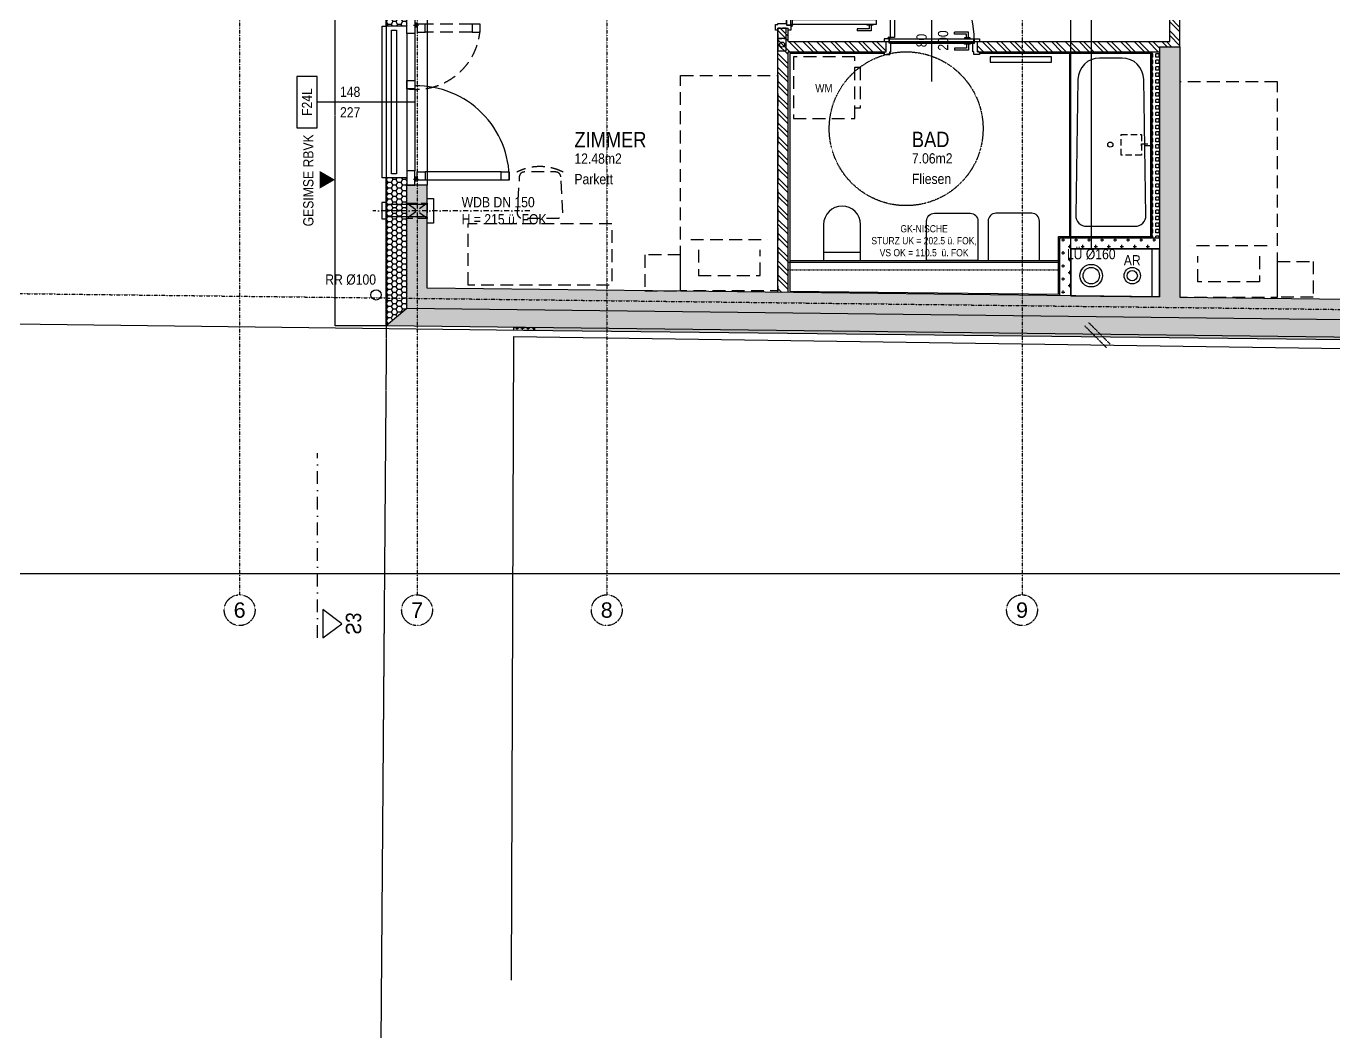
# Model space of a CAD drawing. Header units: millimetres. Extents: x -89828 to -25315, y -35442 to 69272.
# Drawn here: x -45807 to -33053, y -16155 to -6351 of the extents above; entities that cross this region are included whole.
import ezdxf
from ezdxf.enums import TextEntityAlignment as Align

# ---------------------------------------------------------------- set-up
doc = ezdxf.new("R2010")
doc.units = ezdxf.units.MM
for name, pattern in [('DASHDOT', [1, 0.5, -0.25, 0, -0.25]), ('HIDDEN', [0.375, 0.25, -0.125]), ('HIDDEN2', [0.1875, 0.125, -0.0625]), ('STRICHLINIE', [0.75, 0.5, -0.25]), ('STRICHPUNKT', [1, 0.5, -0.25, 0, -0.25]), ('STRICHPUNKTX2', [2, 1, -0.5, 0, -0.5])]:
    doc.linetypes.add(name, pattern=pattern)
for name, color, linetype in [('00-TXT---------M0', 8, 'Continuous'), ('00_HLP---------M0', 6, 'Continuous'), ('00_HLP-G00-L04-M0', 6, 'Continuous'), ('01-ANS-G00-L04-M0', 8, 'Continuous'), ('01-BFL-G00-L04-M0', 10, 'Continuous'), ('01-SCH-G00-L04-M0', 8, 'STRICHPUNKTX2'), ('01-SYM-G00-L04-M0', 8, 'Continuous'), ('01-TXT---------M0', 1, 'Continuous'), ('01-TXT---------PP', 1, 'Continuous'), ('01-TXT-G00-L04-M0', 1, 'Continuous'), ('02-ANS-G00-L04-M0', 8, 'Continuous'), ('02-AXO-G00-L04-M0', 8, 'STRICHPUNKT'), ('02-DIM-G00-L04-ACHSEN', 8, 'Continuous'), ('02-FIL-G00-L04-LILA', 223, 'Continuous'), ('02-FIL-G00-L04-ORANGE', 40, 'Continuous'), ('02-FIL-G00-L04-STB', 8, 'Continuous'), ('02-FLI-G00-L04-M0', 141, 'Continuous'), ('02-HID-G00-L04-M0', 8, 'HIDDEN2'), ('02-TWA---------M0', 4, 'Continuous'), ('02-TWA-G00-L04-M0', 4, 'Continuous'), ('02-TWB-G00-L04-M0', 5, 'Continuous'), ('02-WDA---------M0', 8, 'Continuous'), ('02-WDA-G00-L04-M0', 8, 'Continuous'), ('02-ZWA---------M0', 2, 'Continuous'), ('02-ZWA-G00-L04-M0', 2, 'Continuous'), ('03-ANS-G00-L04-M0', 8, 'Continuous'), ('03-HID-G00-L04-M0', 8, 'HIDDEN2'), ('03-SYM-G00-L04-M0', 8, 'Continuous'), ('04-HLP---------M0', 8, 'HIDDEN2'), ('04-STO---------M0', 1, 'Continuous'), ('04-SYM---------EP', 8, 'Continuous'), ('04-SYM-G00-L04-EP', 8, 'Continuous'), ('04-TXT---------EP', 8, 'Continuous'), ('04-TXT-G00-L04-M0', 8, 'Continuous'), ('04-TXT-G00-L04-POS', 8, 'Continuous'), ('05-STO--------M0', 1, 'Continuous'), ('05-SYM---------M0', 8, 'Continuous'), ('05-SYM--------M0', 8, 'Continuous'), ('05-SYM-G00-L04-M0', 8, 'Continuous'), ('05-TXT---------PP', 8, 'Continuous'), ('05-TXT--------M0', 8, 'Continuous'), ('05-TXT-G00-L04-M0', 8, 'Continuous'), ('07-BAR-G00-L04-M0', 8, 'HIDDEN2'), ('07-SAN---------M0', 8, 'Continuous'), ('07-SAN-G00-L04-KLIMA', 8, 'Continuous'), ('07-SAN-G00-L04-M0', 8, 'Continuous'), ('07-SYM-G00-L04-M0', 8, 'STRICHPUNKT'), ('07-TXT---------M0', 8, 'Continuous'), ('07_MOB-G00-L04-M0', 6, 'HIDDEN2'), ('09-VER-G00-L04-GRUNDSTÜCKSGRENZE', 161, 'Continuous')]:
    doc.layers.add(name, color=color, linetype=linetype)
doc.styles.add('ARIAL', font='arial.ttf', dxfattribs={"width": 0.85})
doc.styles.get("Standard").update_dxf_attribs({"font": 'arial.ttf'})
doc.dimstyles.new('pp chromy&schneider', dxfattribs={"dimscale": 0.005, "dimtxt": 25, "dimasz": 10, "dimexe": 0, "dimexo": 0, "dimgap": 5, "dimtad": 1, "dimdec": 1, "dimlfac": 100, "dimrnd": 0.1, "dimzin": 9, "dimdsep": 46, "dimtxsty": 'ARIAL', "dimblk": 'c&s kote', "dimcen": 0, "dimse1": 1, "dimse2": 1, "dimclrd": 8, "dimclrt": 8, "dimadec": 0, "dimazin": 0, "dimtfac": 0.75, "dimtdec": 1, "dimtix": 1, "dimtmove": 2, "dimatfit": 0, "dimldrblk": 'NONE', "dimfxl": 1, "dimtolj": 1, "dimlwd": -1, "dimarcsym": 0})
pattern_1 = [(90, (-114957.16, -39290.578), (-27.4963, 47.625), [31.75, -63.5]), (210, (-114957.16, -39290.578), (-27.49631, -47.624994), [31.75, -63.5]), (150, (-114957.16, -39290.578), (-54.99261, 6e-06), [-63.5, 31.75])]
pattern_2 = [(135, (-114957.16, -39290.58), (-67.35192, -67.35192), []), (135, (-114957.16, -39245.68), (-67.35192, -67.35192), [])]
pattern_3 = [(180, (42.84, 5709.422), (-47.625, -27.4963), [31.75, -63.5]), (300, (42.84, 5709.422), (47.624994, -27.49631), [31.75, -63.5]), (240, (42.84, 5709.422), (-6e-06, -54.99261), [-63.5, 31.75])]

# ---------------------------------------------------------------- blocks, each defined once
blk = doc.blocks.new('05-TXT')
at = {"layer": '05-TXT--------M0'}
blk.add_line((-0.4, 0), (0.4, 0), dxfattribs=at)
at = {"layer": '05-TXT--------M0', "color": 8, "style": 'ARIAL', "width": 0.85}
blk.add_attdef('BREITE', text='', height=0.1, dxfattribs=at).set_placement((0, 0.05), align=Align.CENTER)
blk.add_attdef('HÖHE', text='', height=0.1, rotation=360, dxfattribs=at).set_placement((0, -0.06), align=Align.TOP_CENTER)
blk = doc.blocks.new('04-TXT')
blk.add_line((0, 0), (0.953, 0))
at = {"layer": '04-TXT---------EP', "color": 8, "style": 'ARIAL', "width": 0.85}
blk.add_attdef('WIDTH', text='', height=0.1, dxfattribs=at).set_placement((0.632, 0.05), align=Align.CENTER)
blk.add_attdef('HEIGHT', text='', height=0.1, dxfattribs=at).set_placement((0.632, -0.05), align=Align.TOP_CENTER)
blk = doc.blocks.new('schnittführung')
at = {"color": 4, "linetype": 'DASHDOT', "ltscale": 0.25}
blk.add_line((0.237, -0.138), (0.237, 1.662), dxfattribs=at)
blk.add_line((0.237, -0.138), (0.237, 1.662), dxfattribs=at)
blk.add_line((0.237, -0.138), (0.237, 1.662), dxfattribs=at)
at = {"color": 4}
blk.add_lwpolyline([(0.187, 0.138), (0.187, -0.138), (0, 0)], close=True, dxfattribs=at)
at = {"layer": '07-TXT---------M0', "color": 9, "style": 'ARIAL', "text_generation_flag": 6, "width": 0.85}
blk.add_attdef('SCHNITT', text='', height=0.15, rotation=270, dxfattribs=at).set_placement((-0.037, 0), align=Align.CENTER)
blk = doc.blocks.new('TÜR-80_10er-WAND')
at = {"layer": '00_HLP---------M0'}
blk.add_lwpolyline([(0.411, -0.025), (-0.411, -0.025), (-0.411, -0.025), (-0.411, 0.017), (0.411, 0.017)], close=True, dxfattribs=at)
for points in [[(0.4, 0.017), (-0.4, 0.017)], [(-0.375, 0.017), (-0.375, 0.027), (-0.32, 0.027), (-0.32, 0.017)], [(-0.357, 0.027), (-0.357, 0.083), (-0.222, 0.083)], [(-0.337, 0.027), (-0.337, 0.063), (-0.222, 0.063)], [(-0.222, 0.063), (-0.222, 0.083)], [(-0.375, -0.025), (-0.375, -0.035), (-0.32, -0.035), (-0.32, -0.025)], [(-0.357, -0.035), (-0.357, -0.091), (-0.222, -0.091)], [(-0.337, -0.035), (-0.337, -0.071), (-0.222, -0.071)], [(-0.222, -0.071), (-0.222, -0.091)]]:
    blk.add_lwpolyline(points, dxfattribs=at)
at = {"layer": '02-ZWA---------M0'}
for points in [[(-0.445, 0.1), (-0.445, 0)], [(0.445, 0.1), (0.445, 0)]]:
    blk.add_lwpolyline(points, dxfattribs=at)
at = {"layer": '05-STO--------M0'}
for points in [[(-0.465, 0.1), (-0.465, 0.125), (-0.41, 0.125), (-0.41, 0.1), (-0.4, 0.1), (-0.4, 0.017), (-0.415, 0.017), (-0.415, -0.025), (-0.465, -0.025), (-0.465, 0)], [(0.465, 0.1), (0.465, 0.125), (0.41, 0.125), (0.41, 0.1), (0.4, 0.1), (0.4, 0.017), (0.415, 0.017), (0.415, -0.025), (0.465, -0.025), (0.465, 0)]]:
    blk.add_lwpolyline(points, dxfattribs=at)
at = {"layer": '05-SYM---------M0'}
for points in [[(0.352, -0.808), (0.296, -0.808), (0.296, -0.673)], [(0.316, -0.673), (0.296, -0.673)], [(0.352, -0.788), (0.316, -0.788), (0.316, -0.673)], [(0.414, -0.808), (0.47, -0.808), (0.47, -0.673)], [(0.414, -0.788), (0.45, -0.788), (0.45, -0.673)], [(0.45, -0.673), (0.47, -0.673)], [(0.362, -0.826), (0.352, -0.826), (0.352, -0.771), (0.362, -0.771)], [(0.404, -0.826), (0.414, -0.826), (0.414, -0.771), (0.404, -0.771)]]:
    blk.add_lwpolyline(points, dxfattribs=at)
at = {"layer": '05-SYM--------M0'}
blk.add_lwpolyline([(0.404, -0.039), (0.404, -0.862), (0.404, -0.862), (0.362, -0.862), (0.362, -0.039)], close=True, dxfattribs=at)
for points in [[(0.41, -0.036), (0.42, -0.036)], [(0.415, -0.031), (0.415, -0.041)]]:
    blk.add_lwpolyline(points, dxfattribs=at)
blk.add_circle((0.415, -0.036), 0.01, dxfattribs=at)
blk.add_arc((0.415, -0.036), 0.828, 176.3309, 266.3309, dxfattribs=at)
blk = doc.blocks.new('01-SQM')
at = {"layer": '01-TXT---------M0', "color": 1, "style": 'ARIAL', "width": 0.85}
blk.add_attdef('ROOM', (0, 0), '', height=0.15, dxfattribs=at)
blk.add_attdef('AREA', text='', height=0.1, dxfattribs=at).set_placement((0, -0.06), align=Align.TOP_LEFT)
at = {"layer": '01-TXT---------PP', "color": 1, "style": 'ARIAL', "width": 0.85}
blk.add_attdef('NR', text='', height=0.15, dxfattribs=at).set_placement((-0.117, 0), align=Align.RIGHT)
blk.add_attdef('FLOOR', text='', height=0.1, dxfattribs=at).set_placement((0, -0.26), align=Align.TOP_LEFT)
blk = doc.blocks.new('Fenster Doppelt 196')
at = {"layer": '02-WDA---------M0'}
for points in [[(-1.55, -0.2), (-1.55, -0.4)], [(-0.07, -0.2), (-0.07, -0.4)]]:
    blk.add_lwpolyline(points, dxfattribs=at)
at = {"layer": '04-HLP---------M0', "linetype": 'Continuous'}
for points in [[(-0.13, 0.72), (-0.13, 0.8), (-0.05, 0.8), (-0.05, 0.72)], [(-0.13, -0.1), (-0.13, -0.02), (-0.05, -0.02), (-0.05, -0.1)]]:
    blk.add_lwpolyline(points, close=True, dxfattribs=at)
for points in [[(-0.13, 0.72), (-0.13, -0.02)], [(-0.05, 0.72), (-0.05, -0.02)]]:
    blk.add_lwpolyline(points, dxfattribs=at)
at = {"layer": '04-HLP---------M0'}
for points in [[(-1.49, 0.437), (-1.49, 0.517), (-1.57, 0.517), (-1.57, 0.437)], [(-1.49, -0.1), (-1.49, -0.02), (-1.57, -0.02), (-1.57, -0.1)]]:
    blk.add_lwpolyline(points, close=True, dxfattribs=at)
for points in [[(-1.57, 0.437), (-1.57, -0.02)], [(-1.49, 0.437), (-1.49, -0.02)], [(-1.586, -0.11), (-1.536, -0.11)], [(-1.561, -0.135), (-1.561, -0.085)], [(-0.034, -0.11), (-0.084, -0.11)], [(-0.059, -0.135), (-0.059, -0.085)]]:
    blk.add_lwpolyline(points, dxfattribs=at)
at = {"layer": '04-HLP---------M0', "linetype": 'Continuous'}
blk.add_arc((-0.059, -0.11), 0.91, 89.5354, 180.5162, dxfattribs=at)
at = {"layer": '04-HLP---------M0'}
blk.add_arc((-1.561, -0.11), 0.627, 351.7537, 90.8218, dxfattribs=at)
at = {"layer": '04-STO---------M0'}
for points in [[(-1.48, -0.2), (-1.62, -0.2), (-1.62, -0.12), (-1.48, -0.12)], [(-0.94, -0.2), (-1.02, -0.2), (-1.02, -0.12), (-0.94, -0.12)], [(-0.14, -0.2), (0, -0.2), (0, -0.12), (-0.14, -0.12)]]:
    blk.add_lwpolyline(points, close=True, dxfattribs=at)
at = {"layer": '04-SYM---------EP'}
for p, q in [((-1.48, -0.12), (-0.14, -0.12)), ((-1.48, -0.2), (-0.14, -0.2))]:
    blk.add_line(p, q, dxfattribs=at)
blk = doc.blocks.new('03-rar')
blk.add_circle((0, 0), 0.05)
at = {"layer": '01-TXT---------M0', "color": 8, "style": 'ARIAL', "width": 0.85}
blk.add_attdef('RR', text='', height=0.1, dxfattribs=at).set_placement((0, 0.1), align=Align.CENTER)
blk = doc.blocks.new('BETT_90')
blk.add_lwpolyline([(0, 0.95), (-0.35, 0.95), (-0.35, 1.3), (0, 1.3)], close=True)
at = {"flags": 128}
blk.add_lwpolyline([(-2.1, 0.95), (-2.1, 0), (0, 0), (0, 0.95)], close=True, dxfattribs=at)
for points in [[(-0.5, 0.85), (-0.5, 0.1)], [(-0.4, 0.775), (-0.15, 0.775), (-0.15, 0.175), (-0.4, 0.175)]]:
    blk.add_lwpolyline(points)
blk = doc.blocks.new('07-WM')
at = {"linetype": 'HIDDEN', "ltscale": 0.5}
blk.add_lwpolyline([(0.05, -0.05), (0.05, -0.65), (0.65, -0.65), (0.65, -0.05)], close=True, dxfattribs=at)
blk.add_lwpolyline([(0.65, -0.15), (0.7, -0.15), (0.7, -0.55), (0.65, -0.55)], dxfattribs=at)
blk = doc.blocks.new('07-WT60')
blk.add_lwpolyline([(-0.015, 0.25), (-0.4, 0.25, 0.414214), (-0.475, 0.175), (-0.475, -0.175, 0.414214), (-0.4, -0.25), (-0.015, -0.25)], format="xyb", close=True)
blk = doc.blocks.new('07-WC')
blk.add_lwpolyline([(-0.015, -0.18), (-0.365, -0.18, -1), (-0.365, 0.18, 0), (-0.015, 0.18), (-0.015, -0.18)], format="xyb", close=True)
blk.add_lwpolyline([(-0.095, -0.18), (-0.095, 0.18)])
blk = doc.blocks.new('07-Badewanne')
blk.add_lwpolyline([(0, -0.8), (-1.8, -0.8), (-1.8, 0), (0, 0)], close=True)
at = {"linetype": 'HIDDEN2', "ltscale": 0.5}
for points in [[(-0.89, 0), (-0.89, -0.1), (-0.91, -0.1), (-0.91, 0)], [(-0.8, -0.1), (-0.8, -0.1), (-0.8, -0.3), (-1, -0.3), (-1, -0.1)]]:
    blk.add_lwpolyline(points, close=True, dxfattribs=at)
blk.add_lwpolyline([(-0.106, -0.637), (-0.106, -0.163, 0.418658), (-0.213, -0.058), (-1.539, -0.079, 0.409076), (-1.747, -0.291), (-1.747, -0.509, 0.409783), (-1.539, -0.721), (-0.213, -0.742, 0.419369), (-0.106, -0.637)], format="xyb", close=True)
blk.add_circle((-0.903, -0.405), 0.025)
blk = doc.blocks.new('möbel_schreibtisch')
at = {"flags": 128}
blk.add_lwpolyline([(0, -0.1), (-0.6, -0.1), (-0.6, 1.3), (0, 1.3)], close=True, dxfattribs=at)
blk.add_lwpolyline([(-1.056, 0.802, 0.39805), (-1.103, 0.752), (-1.103, 0.447, 0.39805), (-1.056, 0.397), (-0.706, 0.377, 0.430564), (-0.653, 0.427), (-0.653, 0.772, 0.430564), (-0.706, 0.822)], format="xyb", close=True, dxfattribs=at)
blk.add_arc((-0.653, 0.599), 0.503, 153.4349, 206.5651)
blk = doc.blocks.new('WANDLÜFER')
at = {"layer": '02-TWA---------M0', "linetype": 'HIDDEN2', "ltscale": 0.75}
for points in [[(0.075, 0), (0.075, -0.2), (-0.075, -0.2), (-0.075, 0), (0.075, 0)], [(-0.075, 0), (0.075, -0.2)], [(0.075, 0), (-0.075, -0.2)]]:
    blk.add_lwpolyline(points, dxfattribs=at)
at = {"layer": '07-SAN---------M0', "linetype": 'STRICHPUNKT', "ltscale": 0.1}
blk.add_lwpolyline([(0, 1), (0, -0.53)], dxfattribs=at)
at = {"layer": '07-SAN---------M0'}
for points in [[(0, 0), (-0.12, 0), (-0.12, 0.06), (0.12, 0.06), (0.12, 0)], [(0.08, -0.4), (-0.08, -0.4), (-0.08, -0.445), (0.08, -0.445)]]:
    blk.add_lwpolyline(points, close=True, dxfattribs=at)
for points in [[(-0.06, 0), (-0.06, -0.4)], [(0.06, 0), (0.06, -0.4)]]:
    blk.add_lwpolyline(points, dxfattribs=at)
blk = doc.blocks.new('01-hk4')
blk.add_lwpolyline([(0, 0, 0, 0.270625, 0), (0, 0.234375, 0.270625, 0.270625, 0)], format="xyseb")
at = {"layer": '00-TXT---------M0', "color": 8, "style": 'ARIAL', "width": 0.85}
blk.add_attdef('HEIGHT', text='', height=0.1, dxfattribs=at).set_placement((0, 0.35), align=Align.CENTER)
blk = doc.blocks.new('c&s kote')
at = {"color": 8}
for p, q in [((0, -2), (0, 2)), ((0, 2), (0, -2)), ((-2, 0), (2, 0)), ((2, 0), (-2, 0))]:
    blk.add_line(p, q, dxfattribs=at)
blk.add_circle((0, 0), 0.5, dxfattribs=at)
blk = doc.blocks.new('*D357')
at = {"layer": '02-DIM-G00-L04-ACHSEN', "color": 8, "transparency": 16777216}
blk.add_arc((-28845, 20569), 378, 0.0076, 89.9924, dxfattribs=at)
at = {"layer": 'Defpoints', "color": 0, "transparency": 16777216}
for p in [(-28845, 23033), (-28517, 20759), (-60134, 20569), (-26445, 20569), (-28845, -11894)]:
    blk.add_point(p, dxfattribs=at)
at = {"layer": '02-DIM-G00-L04-ACHSEN', "color": 8, "transparency": 16777216, "xscale": 0.05, "yscale": 0.05, "zscale": 0.05}
for p, rotation in [((-28845, 20948), 179.9962131424511), ((-28466, 20569), 270.0037868588788)]:
    blk.add_blockref('c&s kote', p, dxfattribs=dict(at, rotation=rotation))
at = {"layer": '02-DIM-G00-L04-ACHSEN', "color": 8, "transparency": 16777216, "insert": (-28577, 20837), "char_height": 0.125, "attachment_point": 5, "rotation": 315, "style": 'ARIAL'}
blk.add_mtext('\\A1;90.00°', dxfattribs=at)
blk = doc.blocks.new('_None')
blk = doc.blocks.new('*D382')
at = {"layer": '02-DIM-G00-L04-ACHSEN', "color": 8, "transparency": 16777216}
blk.add_line((-30095, -11691), (-36094, -11691), dxfattribs=at)
at = {"layer": 'Defpoints', "color": 0, "transparency": 16777216}
for p in [(-30095, -9444), (-36095, -11691), (-36095, -11894)]:
    blk.add_point(p, dxfattribs=at)
at = {"layer": '02-DIM-G00-L04-ACHSEN', "color": 8, "transparency": 16777216, "xscale": 0.05, "yscale": 0.05, "zscale": 0.05, "rotation": 180}
blk.add_blockref('c&s kote', (-36095, -11691), dxfattribs=at)
at = {"layer": '02-DIM-G00-L04-ACHSEN', "color": 8, "transparency": 16777216, "xscale": 0.05, "yscale": 0.05, "zscale": 0.05}
blk.add_blockref('c&s kote', (-30095, -11691), dxfattribs=at)
at = {"layer": '02-DIM-G00-L04-ACHSEN', "color": 8, "transparency": 16777216, "insert": (-33095, -11690), "char_height": 0.125, "attachment_point": 5, "style": 'ARIAL'}
blk.add_mtext('\\A1;599999.8', dxfattribs=at)
blk = doc.blocks.new('*D383')
at = {"layer": '02-DIM-G00-L04-ACHSEN', "color": 8, "transparency": 16777216}
blk.add_line((-36095, -11691), (-40144, -11691), dxfattribs=at)
at = {"layer": 'Defpoints', "color": 0, "transparency": 16777216}
for p in [(-40145, -11691), (-40145, -11894), (-36095, -11894)]:
    blk.add_point(p, dxfattribs=at)
at = {"layer": '02-DIM-G00-L04-ACHSEN', "color": 8, "transparency": 16777216, "xscale": 0.05, "yscale": 0.05, "zscale": 0.05, "rotation": 180}
blk.add_blockref('c&s kote', (-40145, -11691), dxfattribs=at)
at = {"layer": '02-DIM-G00-L04-ACHSEN', "color": 8, "transparency": 16777216, "xscale": 0.05, "yscale": 0.05, "zscale": 0.05}
blk.add_blockref('c&s kote', (-36095, -11691), dxfattribs=at)
at = {"layer": '02-DIM-G00-L04-ACHSEN', "color": 8, "transparency": 16777216, "insert": (-38120, -11690), "char_height": 0.125, "attachment_point": 5, "style": 'ARIAL'}
blk.add_mtext('\\A1;405000', dxfattribs=at)
blk = doc.blocks.new('*D384')
at = {"layer": '02-DIM-G00-L04-ACHSEN', "color": 8, "transparency": 16777216}
blk.add_line((-40145, -11691), (-41994, -11691), dxfattribs=at)
at = {"layer": 'Defpoints', "color": 0, "transparency": 16777216}
for p in [(-41995, -11691), (-41995, -11894), (-40145, -11894)]:
    blk.add_point(p, dxfattribs=at)
at = {"layer": '02-DIM-G00-L04-ACHSEN', "color": 8, "transparency": 16777216, "xscale": 0.05, "yscale": 0.05, "zscale": 0.05, "rotation": 180}
blk.add_blockref('c&s kote', (-41995, -11691), dxfattribs=at)
at = {"layer": '02-DIM-G00-L04-ACHSEN', "color": 8, "transparency": 16777216, "xscale": 0.05, "yscale": 0.05, "zscale": 0.05}
blk.add_blockref('c&s kote', (-40145, -11691), dxfattribs=at)
at = {"layer": '02-DIM-G00-L04-ACHSEN', "color": 8, "transparency": 16777216, "insert": (-41070, -11690), "char_height": 0.125, "attachment_point": 5, "style": 'ARIAL'}
blk.add_mtext('\\A1;185000', dxfattribs=at)
blk = doc.blocks.new('*D385')
at = {"layer": '02-DIM-G00-L04-ACHSEN', "color": 8, "transparency": 16777216}
blk.add_line((-41995, -11691), (-43724, -11691), dxfattribs=at)
at = {"layer": 'Defpoints', "color": 0, "transparency": 16777216}
for p in [(-43725, -11691), (-43725, -11894), (-41995, -11894)]:
    blk.add_point(p, dxfattribs=at)
at = {"layer": '02-DIM-G00-L04-ACHSEN', "color": 8, "transparency": 16777216, "xscale": 0.05, "yscale": 0.05, "zscale": 0.05, "rotation": 180}
blk.add_blockref('c&s kote', (-43725, -11691), dxfattribs=at)
at = {"layer": '02-DIM-G00-L04-ACHSEN', "color": 8, "transparency": 16777216, "xscale": 0.05, "yscale": 0.05, "zscale": 0.05}
blk.add_blockref('c&s kote', (-41995, -11691), dxfattribs=at)
at = {"layer": '02-DIM-G00-L04-ACHSEN', "color": 8, "transparency": 16777216, "insert": (-42860, -11690), "char_height": 0.125, "attachment_point": 5, "style": 'ARIAL'}
blk.add_mtext('\\A1;173000', dxfattribs=at)
blk = doc.blocks.new('*D386')
at = {"layer": '02-DIM-G00-L04-ACHSEN', "color": 8, "transparency": 16777216}
blk.add_line((-43725, -11691), (-46914, -11691), dxfattribs=at)
at = {"layer": 'Defpoints', "color": 0, "transparency": 16777216}
for p in [(-46915, -11691), (-46915, -11894), (-43725, -11894)]:
    blk.add_point(p, dxfattribs=at)
at = {"layer": '02-DIM-G00-L04-ACHSEN', "color": 8, "transparency": 16777216, "xscale": 0.05, "yscale": 0.05, "zscale": 0.05, "rotation": 180}
blk.add_blockref('c&s kote', (-46915, -11691), dxfattribs=at)
at = {"layer": '02-DIM-G00-L04-ACHSEN', "color": 8, "transparency": 16777216, "xscale": 0.05, "yscale": 0.05, "zscale": 0.05}
blk.add_blockref('c&s kote', (-43725, -11691), dxfattribs=at)
at = {"layer": '02-DIM-G00-L04-ACHSEN', "color": 8, "transparency": 16777216, "insert": (-45320, -11690), "char_height": 0.125, "attachment_point": 5, "style": 'ARIAL'}
blk.add_mtext('\\A1;319000', dxfattribs=at)
blk = doc.blocks.new('*D394')
at = {"layer": '02-DIM-G00-L04-ACHSEN', "color": 8, "transparency": 16777216}
blk.add_arc((-57015, -8824), 947, 179.3155, 269.997, dxfattribs=at)
at = {"layer": 'Defpoints', "color": 0, "transparency": 16777216}
for p in [(-57015, 23033), (-60057, -8787), (-57838, -9291), (-26445, -9191), (-57015, -11894)]:
    blk.add_point(p, dxfattribs=at)
at = {"layer": '02-DIM-G00-L04-ACHSEN', "color": 8, "transparency": 16777216, "xscale": 0.05, "yscale": 0.05, "zscale": 0.05}
for p, rotation in [((-57961, -8813), 89.31399696882043), ((-57015, -9770), 359.9984866771429)]:
    blk.add_blockref('c&s kote', p, dxfattribs=dict(at, rotation=rotation))
at = {"layer": '02-DIM-G00-L04-ACHSEN', "color": 8, "transparency": 16777216, "insert": (-57688, -9489), "char_height": 0.125, "attachment_point": 5, "rotation": 314.6562, "style": 'ARIAL'}
blk.add_mtext('\\A1;90.69°', dxfattribs=at)
blk = doc.blocks.new('*D395')
at = {"layer": '02-DIM-G00-L04-ACHSEN', "color": 8, "transparency": 16777216}
blk.add_arc((-28845, -9162), 916, 270.0031, 359.3094, dxfattribs=at)
at = {"layer": 'Defpoints', "color": 0, "transparency": 16777216}
for p in [(-28845, 23033), (-60057, -8787), (-26445, -9191), (-28390, -9957), (-28845, -11894)]:
    blk.add_point(p, dxfattribs=at)
at = {"layer": '02-DIM-G00-L04-ACHSEN', "color": 8, "transparency": 16777216, "xscale": 0.05, "yscale": 0.05, "zscale": 0.05}
for p, rotation in [((-27928, -9173), 89.31092035926187), ((-28845, -10078), 180.001563286988)]:
    blk.add_blockref('c&s kote', p, dxfattribs=dict(at, rotation=rotation))
at = {"layer": '02-DIM-G00-L04-ACHSEN', "color": 8, "transparency": 16777216, "insert": (-28201, -9814), "char_height": 0.125, "attachment_point": 5, "rotation": 44.6562, "style": 'ARIAL'}
blk.add_mtext('\\A1;89.31°', dxfattribs=at)
blk = doc.blocks.new('türachse&qualität')
at = {"layer": '05-SYM---------M0'}
blk.add_line((-0.4, 0), (-0.4, 0), dxfattribs=at)
at = {"layer": '05-TXT---------PP'}
blk.add_lwpolyline([(-0.5, -0.25), (-0.5, 0.25), (-0.7, 0.25), (-0.7, -0.25)], close=True, dxfattribs=at)
at = {"layer": '05-TXT---------PP', "color": 8, "style": 'ARIAL', "text_generation_flag": 6, "width": 0.85}
blk.add_attdef('POS.NR.', text='', height=0.1, rotation=270, dxfattribs=at).set_placement((-0.653, -0.011), align=Align.TOP_CENTER)
blk = doc.blocks.new('07_Klimasifon')
at = {"layer": '00_HLP---------M0', "linetype": 'HIDDEN2', "ltscale": 0.3}
blk.add_lwpolyline([(0, -0.1), (0.08, -0.1), (0.08, 0), (0, 0)], close=True, dxfattribs=at)
at = {"layer": '07-SAN---------M0'}
blk.add_lwpolyline([(0, -0.22), (0.08, -0.22), (0.08, -0.1), (0, -0.1)], close=True, dxfattribs=at)
blk.add_circle((0.04, -0.16), 0.025, dxfattribs=at)

msp = doc.modelspace()

# ---------------------------------------------------------------- hatches: boundary and pattern name
at = {"layer": '02-FIL-G00-L04-LILA', "true_color": 0x636466}
h = msp.add_hatch(dxfattribs=at)
h.set_pattern_fill('HONEY', color=251, scale=10, angle=197.04654128, style=0)
h.set_pattern_definition(pattern_3)
h.paths.add_polyline_path([(-42294.5294, -3923.0764), (-42294.5294, -6350.5777), (-42094.5294, -6350.5777), (-42094.5294, -6280.5777), (-42094.5294, -3993.0764), (-42094.5294, -3923.0764)])
h = msp.add_hatch(dxfattribs=at)
h.set_pattern_fill('HONEY', color=251, scale=10, angle=197.04654128, style=0)
h.set_pattern_definition(pattern_3)
h.paths.add_polyline_path([(-42294.5294, -7830.5777), (-42294.5294, -9270.5777), (-42094.5294, -9102.9655), (-42094.5294, -7900.5777), (-42094.5294, -7830.5777)])
h = msp.add_hatch(dxfattribs=at)
h.set_pattern_fill('HONEY', color=251, scale=10, angle=107.04654128, style=0)
h.set_pattern_definition([(90, (42.84, 5709.422), (-27.4963, 47.625), [31.75, -63.5]), (210, (42.84, 5709.422), (-27.49631, -47.624994), [31.75, -63.5]), (150, (42.84, 5709.422), (-54.99261, 6e-06), [-63.5, 31.75])])
h.paths.add_polyline_path([(-42094.5294, -9102.9655), (-42294.5294, -9270.5777), (-29794.5294, -9420.5777), (-29994.5294, -9248.1655)])
h = msp.add_hatch(dxfattribs=at)
h.set_pattern_fill('HONEY', color=251, scale=10, angle=197.04654128, style=0)
h.set_pattern_definition(pattern_1)
h.paths.add_polyline_path([(-41050.5285, -9315.4594), (-41050.5285, -9285.5058), (-40850.5285, -9287.9058), (-40850.5285, -9317.8264)])
h = msp.add_hatch(dxfattribs=at)
h.set_pattern_fill('HONEY', color=251, scale=10, angle=197.04654128, style=0)
h.set_pattern_definition(pattern_1)
h.paths.add_polyline_path([(-29994.5334, -9441.6212), (-29994.5334, -9418.1777), (-40850.5285, -9287.9058), (-40850.5285, -9317.8264)])
at = {"layer": '02-FIL-G00-L04-ORANGE', "true_color": 0x636466}
h = msp.add_hatch(dxfattribs=at)
h.set_pattern_fill('ANSI32', color=251, scale=10, angle=197.04654128, style=0)
h.set_pattern_definition(pattern_2)
h.paths.add_polyline_path([(-34754.5294, -6550.5777), (-34554.5294, -6550.5778), (-34554.5294, -6170.5777), (-34654.5294, -6170.5777), (-34654.5294, -6500.5777), (-36529.5294, -6500.5777), (-36529.5294, -6600.5777), (-34754.5294, -6600.5777)])
h = msp.add_hatch(dxfattribs=at)
h.set_pattern_fill('ANSI32', color=251, scale=10, angle=197.04654128, style=0)
h.set_pattern_definition(pattern_2)
h.paths.add_polyline_path([(-37419.5294, -6500.5777), (-38374.5294, -6500.5777), (-38374.5294, -6370.5777), (-38474.5294, -6370.5777), (-38474.5294, -8946.3911), (-38374.5294, -8947.5911), (-38374.5294, -8725.5777), (-38374.5294, -6600.5777), (-37419.5294, -6600.5777)])
h = msp.add_hatch(dxfattribs=at)
h.set_pattern_fill('SQUARE', color=251, scale=10, angle=197.04654128, style=0)
h.set_pattern_definition([(90, (-114957.16, -39290.578), (-31.75, 8e-13), [31.75, -31.75]), (180, (-114957.16, -39290.578), (-8e-13, -31.75), [31.75, -31.75])])
h.paths.add_polyline_path([(-34754.5294, -6600.5777), (-34824.5294, -6600.5777), (-34824.5294, -8410.5778), (-34754.5294, -8410.5778)])
h = msp.add_hatch(dxfattribs=at)
h.set_pattern_fill('CROSS', color=251, scale=10, angle=107.04654128, style=0)
h.set_pattern_definition([(360, (-114957.16, -39295.58), (63.5, 63.5), [31.75, -95.25]), (90, (-114941.286, -39311.45), (-63.5, 63.5), [31.75, -95.25])])
h.paths.add_polyline_path([(-34754.5294, -8415.5778), (-35724.5294, -8415.5778), (-35724.5294, -8984.3911), (-35619.5294, -8985.6511), (-35619.5294, -8520.5778), (-34754.5294, -8520.5778)])
at = {"layer": '02-FIL-G00-L04-STB', "true_color": 0x636466}
h = msp.add_hatch(dxfattribs=at)
h.set_pattern_fill('ANSI33', color=251, scale=20, angle=197.04654128, style=0)
h.set_pattern_definition([(135, (-114957.16, -39290.58), (-89.80256, -89.80256), []), (135, (-114957.16, -39200.78), (-89.80256, -89.80256), [63.5, -31.75])])
h.paths.add_polyline_path([(-34554.5294, -6550.5778), (-34754.5294, -6550.5777), (-34754.5294, -8991.0311), (-41894.5294, -8905.3511), (-41894.5294, -7900.5777), (-42094.5294, -7900.5777), (-42094.5294, -9102.9655), (-29994.5294, -9248.1655), (-29994.5294, -8030.5778), (-30074.5294, -8030.5778), (-30074.5294, -8030.5777), (-30194.5294, -8030.5777), (-30194.5294, -9045.7511), (-34554.5294, -8993.4311)])

# ---------------------------------------------------------------- linework, layer by layer
at = {"layer": '00_HLP-G00-L04-M0', "color": 251, "true_color": 0x636466}
for centre, radius in [((-35419.5294, -8783.1134), 110), ((-35019.5294, -8783.1134), 80)]:
    msp.add_circle(centre, radius, dxfattribs=at)
at = {"layer": '01-ANS-G00-L04-M0', "color": 251, "true_color": 0x636466}
msp.add_lwpolyline([(-37419.5294, -6500.5777), (-36529.5294, -6500.5777)], dxfattribs=at)
at = {"layer": '01-BFL-G00-L04-M0', "color": 251, "linetype": 'STRICHLINIE', "true_color": 0x636466}
msp.add_lwpolyline([(-72497.355, -11746.065), (-72466.9071, -620.5777), (-42294.5294, -620.5777), (-42294.5312, -9395.2406), (-42386.344, -21258.1925)], dxfattribs=at)
at = {"layer": '02-ANS-G00-L04-M0', "color": 251, "true_color": 0x636466}
for points in [[(-42294.5294, -7830.5777), (-42334.5294, -7830.5777), (-42334.5294, -6350.5777), (-42294.5294, -6350.5777)], [(-38374.5294, -8650.5777), (-35724.5294, -8650.5778)]]:
    msp.add_lwpolyline(points, dxfattribs=at)
msp.add_lwpolyline([(-42194.5294, -6390.5777), (-42194.5294, -7790.5777), (-42244.5294, -7790.5777), (-42244.5294, -6390.5777), (-42194.5294, -6390.5777)], close=True, dxfattribs=at)
at = {"layer": '02-AXO-G00-L04-M0', "color": 251, "true_color": 0x636466}
for points in [[(-43724.5294, 23033.1204), (-43724.5294, -11894.3214)], [(-41994.5294, 23033.1204), (-41994.5294, -11894.3214)], [(-40144.5294, 23033.1204), (-40144.5294, -11894.3214)], [(-36094.5294, 23033.1204), (-36094.5294, -11894.3214)], [(-60057.1609, -8787.4067), (-26444.5294, -9190.7583)], [(-35270.0025, -9486.3197), (-35482.1345, -9274.1876)], [(-35270.0025, -9486.3197), (-35482.1345, -9274.1876)], [(-35234.6471, -9450.9643), (-35446.7792, -9238.8323)], [(-35234.6471, -9450.9643), (-35446.7792, -9238.8323)]]:
    msp.add_lwpolyline(points, dxfattribs=at)
for centre in [(-43724.5294, -12044.3214), (-41994.5294, -12044.3214), (-40144.5294, -12044.3214), (-36094.5294, -12044.3214)]:
    msp.add_circle(centre, 150, dxfattribs=at)
at = {"layer": '02-FIL-G00-L04-LILA', "color": 251, "true_color": 0x636466}
msp.add_lwpolyline([(-42094.5294, -9102.9655), (-42294.5294, -9270.5777)], dxfattribs=at)
at = {"layer": '02-FLI-G00-L04-M0', "color": 251, "true_color": 0x636466}
for points in [[(-37439.5294, -6615.5777), (-38359.5294, -6615.5777), (-38359.5294, -8635.5777), (-38359.5294, -8932.77), (-37209.5294, -8946.57), (-35739.5294, -8964.21), (-35739.5294, -8400.5778), (-34839.5294, -8400.5778), (-34839.5294, -6615.5777), (-36509.5294, -6615.5777)], [(-38359.5294, -8635.5777), (-35739.5294, -8635.5777)]]:
    msp.add_lwpolyline(points, dxfattribs=at)
at = {"layer": '02-HID-G00-L04-M0', "color": 251, "true_color": 0x636466}
for points in [[(-42294.5294, -9270.5777), (-42794.5294, -9270.5777), (-42794.5294, -5225.5772), (-42294.5303, -5225.5777)], [(-41894.5294, -6280.5777), (-41894.5294, -7900.5777)]]:
    msp.add_lwpolyline(points, dxfattribs=at)
at = {"layer": '02-HID-G00-L04-M0', "color": 251, "ltscale": 0.5, "true_color": 0x636466}
for points in [[(-42294.5294, -6350.5777), (-42294.5294, -7830.5777)], [(-38374.5294, -8725.5777), (-35724.5294, -8725.5778)]]:
    msp.add_lwpolyline(points, dxfattribs=at)
at = {"layer": '02-TWA-G00-L04-M0', "color": 251, "true_color": 0x636466}
for points in [[(-34754.5294, -6550.5778), (-34754.5294, -8991.0311), (-41894.5294, -8905.3511), (-41894.5294, -7900.5777)], [(-34754.5294, -6550.5777), (-34554.5294, -6550.5778)], [(-34554.5294, -6550.5778), (-34554.5294, -8993.4311), (-30194.5294, -9045.7511), (-30194.5294, -8030.5777)], [(-29994.5294, -8030.5777), (-29994.5294, -9248.1655), (-42094.5294, -9102.9655), (-42094.5294, -7900.5777)], [(-41894.5294, -7900.5777), (-42094.5294, -7900.5777)]]:
    msp.add_lwpolyline(points, dxfattribs=at)
at = {"layer": '02-TWB-G00-L04-M0', "color": 251, "true_color": 0x636466}
msp.add_lwpolyline([(-41074.4461, -15652.5176), (-41050.5285, -9375.4126), (-29795.4399, -9537.3199), (-29787.122, -15508.9929)], dxfattribs=at)
at = {"layer": '02-WDA-G00-L04-M0', "color": 251, "true_color": 0x636466}
for p, q in [((-42294.5294, -6350.5777), (-42294.5294, -3923.0764)), ((-42294.5294, -9270.5777), (-42294.5294, -7830.5777))]:
    msp.add_line(p, q, dxfattribs=at)
msp.add_lwpolyline([(-29794.5294, -9420.5777), (-42294.5294, -9270.5777)], dxfattribs=at)
msp.add_lwpolyline([(-41050.5285, -9315.4594), (-41050.5285, -9285.5058), (-40850.5285, -9287.9058), (-40850.5285, -9317.8264)], close=True, dxfattribs=at)
at = {"layer": '02-ZWA-G00-L04-M0', "color": 251, "true_color": 0x636466}
for p, q in [((-38474.5294, -8946.3911), (-38474.5294, -6370.5777)), ((-38374.5294, -6500.5777), (-38374.5294, -6370.5777)), ((-38374.5294, -6500.5777), (-37419.5294, -6500.5777)), ((-36529.5294, -6500.5777), (-34654.5294, -6500.5777)), ((-38374.5294, -8947.5911), (-38374.5294, -6600.5777)), ((-38374.5294, -6600.5777), (-37419.5294, -6600.5777)), ((-36529.5294, -6600.5777), (-34754.5294, -6600.5777))]:
    msp.add_line(p, q, dxfattribs=at)
for points in [[(-34654.5294, -6500.5777), (-34654.5294, -6170.5777)], [(-34554.5294, -6550.5778), (-34554.5294, -6170.5777)], [(-34824.5294, -8415.5778), (-34824.5294, -6600.5777)], [(-35724.5294, -8979.3911), (-35724.5294, -8415.5778), (-34754.5294, -8415.5778)], [(-35619.5294, -8980.6511), (-35619.5294, -8520.5778), (-34754.5294, -8520.5778), (-34754.5294, -8520.5778)]]:
    msp.add_lwpolyline(points, dxfattribs=at)
at = {"layer": '03-ANS-G00-L04-M0', "color": 251, "true_color": 0x636466}
msp.add_lwpolyline([(-35619.5294, -5375.5777), (-36519.5294, -5375.5777), (-36519.5294, -5175.5777), (-34654.5294, -5175.5777), (-34654.5294, -5375.5777), (-35419.5294, -5375.5777), (-35419.5294, -8520.5778), (-35619.5294, -8520.5778), (-35619.5294, -5375.5777)], dxfattribs=at)
msp.add_lwpolyline([(-35619.5294, -8520.5778), (-35619.5294, -8980.6511), (-34754.5294, -8991.0311), (-34754.5294, -8520.5778)], close=True, dxfattribs=at)
at = {"layer": '03-HID-G00-L04-M0', "color": 251, "true_color": 0x636466}
msp.add_lwpolyline([(-34829.5294, -8520.5778), (-34829.5294, -8990.1311), (-35619.5294, -8980.6511), (-35619.5294, -8520.5778), (-34829.5294, -8520.5778)], close=True, dxfattribs=at)
at = {"layer": '07-BAR-G00-L04-M0', "color": 251, "true_color": 0x636466}
msp.add_circle((-37224.5294, -7350.5778), 750, dxfattribs=at)
at = {"layer": '07-SAN-G00-L04-M0', "color": 251, "true_color": 0x636466}
msp.add_lwpolyline([(-35806.4845, -6650.5777), (-36406.4845, -6650.5777), (-36406.4845, -6700.5777), (-35806.4845, -6700.5777)], close=True, dxfattribs=at)
at = {"layer": '09-VER-G00-L04-GRUNDSTÜCKSGRENZE', "color": 251, "true_color": 0x636466}
msp.add_lwpolyline([(-29794.5334, -9443.9018), (-40957.6036, -9316.6054), (-57452.7981, -9113.1801), (-57360.3311, 20830.8382), (-84278.385, 20779.7671), (-84408.3801, 20780.4306), (-84325.8559, 36948.1189), (-84316.0948, 38860.4555), (-69322.3224, 38976.651), (-46959.5657, 39032.1927), (-47077.253, 20849.6952), (-46943.0344, 20850.6028), (-29794.5355, 20883.1383)], close=True, dxfattribs=at)

# ---------------------------------------------------------------- block references
at = {"layer": '01-SCH-G00-L04-M0', "color": 251, "true_color": 0x636466}
ref = msp.add_blockref('schnittführung', (-42726.756, -12176.2077), dxfattribs=dict(at, xscale=-999.9999999999995, yscale=999.9999999999995, zscale=999.9999999999995, rotation=359.999999998331))
ref.add_attrib('SCHNITT', 'S3', dxfattribs={"layer": '07-TXT---------M0', "color": 9, "extrusion": (0, 0, -1), "height": 150, "rotation": 270, "style": 'ARIAL', "text_generation_flag": 6, "width": 0.85}).set_placement((42689.4967, -12176.2077), align=Align.CENTER)
at = {"layer": '01-SYM-G00-L04-M0', "color": 251, "true_color": 0x636466}
ref = msp.add_blockref('01-hk4', (-42794.5294, -7848.0775), dxfattribs=dict(at, xscale=-640.0000004359811, yscale=640.0000004301467, zscale=640.0000004327273, rotation=89.99999212614605))
ref.add_attrib('HEIGHT', 'GESIMSE RBVK', dxfattribs={"layer": '00-TXT---------M0', "color": 8, "extrusion": (0, 0, -1), "height": 100, "rotation": 270.00000787, "style": 'ARIAL', "text_generation_flag": 2, "width": 0.85}).set_placement((43004.7784, -7853.7581), align=Align.CENTER)
at = {"layer": '01-TXT-G00-L04-M0', "color": 251, "true_color": 0x636466, "xscale": 999.9999999999995, "yscale": 999.9999999999995, "zscale": 999.9999999999995}
for p, rotation, values in [((-40459.9569, -7531.7089), 359.9999999924947, {'ROOM': 'ZIMMER', 'AREA': '12.48m2', 'FLOOR': 'Parkett'}), ((-37168.5228, -7529.467), 359.9999999933284, {'ROOM': 'BAD', 'AREA': '7.06m2', 'FLOOR': 'Fliesen'})]:
    msp.add_blockref('01-SQM', p, dxfattribs=dict(at, rotation=rotation)).add_auto_attribs(values)
at = {"layer": '03-SYM-G00-L04-M0', "color": 251, "true_color": 0x636466}
ref = msp.add_blockref('03-rar', (-35419.5294, -8783.1134), dxfattribs=dict(at, xscale=1600.000000325962, yscale=1600.000000313616, zscale=1600.000000298865, rotation=359.9999999999984))
ref.add_attrib('RR', 'LÜ %%C160', dxfattribs={"layer": '01-TXT---------M0', "color": 8, "height": 100, "rotation": 0, "style": 'ARIAL', "width": 0.85}).set_placement((-35419.5294, -8623.1134), align=Align.CENTER)
at = {"layer": '03-SYM-G00-L04-M0', "color": 251, "true_color": 0x636466, "xscale": 999.9999999999995, "yscale": 999.9999999999995, "zscale": 999.9999999999995, "rotation": 359.9999999999984}
msp.add_blockref('03-rar', (-35019.5294, -8783.1134), dxfattribs=at).add_auto_attribs({'RR': 'AR'})
at = {"layer": '03-SYM-G00-L04-M0', "color": 251, "true_color": 0x636466}
ref = msp.add_blockref('03-rar', (-42394.5294, -8970.5777), dxfattribs=dict(at, xscale=999.9999999999995, yscale=999.9999999999995, zscale=999.9999999999995, rotation=359.999999998331))
ref.add_attrib('RR', 'RR %%c100', dxfattribs={"layer": '01-TXT---------M0', "color": 8, "height": 100, "rotation": 360, "style": 'ARIAL', "width": 0.85}).set_placement((-42394.5294, -8870.5777), align=Align.RIGHT)
at = {"layer": '04-SYM-G00-L04-EP', "color": 251, "true_color": 0x636466, "xscale": 999.9999999999995, "yscale": 999.9999999999995, "zscale": 999.9999999999995, "rotation": 269.9999999999985}
msp.add_blockref('Fenster Doppelt 196', (-41894.5294, -7900.5777), dxfattribs=at)
at = {"layer": '04-TXT-G00-L04-M0', "color": 251, "true_color": 0x636466}
ref = msp.add_blockref('04-TXT', (-42014.6073, -7090.5777), dxfattribs=dict(at, xscale=-999.9999999999995, yscale=999.9999999999995, zscale=999.9999999999995, rotation=4.0019108e-08))
ref.add_attrib('WIDTH', '148', dxfattribs={"layer": '04-TXT---------EP', "color": 8, "extrusion": (0, 0, -1), "height": 100, "rotation": 359.99999996, "style": 'ARIAL', "text_generation_flag": 2, "width": 0.85}).set_placement((42646.7707, -7040.5777), align=Align.CENTER)
ref.add_attrib('HEIGHT', '227', dxfattribs={"layer": '04-TXT---------EP', "color": 8, "extrusion": (0, 0, -1), "height": 100, "rotation": 359.99999996, "style": 'ARIAL', "text_generation_flag": 2, "width": 0.85}).set_placement((42646.7707, -7140.5777), align=Align.TOP_CENTER)
at = {"layer": '04-TXT-G00-L04-POS', "color": 251, "true_color": 0x636466}
ref = msp.add_blockref('türachse&qualität', (-42467.5332, -7090.5778), dxfattribs=dict(at, xscale=999.9999999999995, yscale=999.9999999999995, zscale=999.9999999999995, rotation=359.9999963397774))
ref.add_attrib('POS.NR.', 'F24L', dxfattribs={"layer": '05-TXT---------PP', "color": 8, "height": 100, "rotation": 269.99999633, "style": 'ARIAL', "text_generation_flag": 6, "width": 0.85}).set_placement((-43067.5332, -7090.5777), align=Align.MIDDLE_CENTER)
at = {"layer": '05-SYM-G00-L04-M0', "color": 251, "true_color": 0x636466, "yscale": 999.9999999999995, "zscale": 999.9999999999995}
for p, xscale, rotation in [((-38374.5294, -5925.5777), -999.9999999999995, 90.0000002167769), ((-36974.5294, -6500.5777), 999.9999999999995, 179.9999998207394)]:
    msp.add_blockref('TÜR-80_10er-WAND', p, dxfattribs=dict(at, xscale=xscale, rotation=rotation))
at = {"layer": '05-TXT-G00-L04-M0', "color": 251, "true_color": 0x636466, "xscale": 999.9999999999995, "yscale": 999.9999999999995, "zscale": 999.9999999999995, "rotation": 90.00000000666863}
msp.add_blockref('05-TXT', (-36974.5294, -6490.5777), dxfattribs=at).add_auto_attribs({'BREITE': '80', 'HÖHE': '200'})
at = {"layer": '07-SAN-G00-L04-KLIMA', "color": 251, "true_color": 0x636466, "xscale": 999.9999999999995, "yscale": 999.9999999999995, "zscale": 999.9999999999995, "rotation": 359.999999998331}
msp.add_blockref('07_Klimasifon', (-38474.5294, -6370.5777), dxfattribs=at)
at = {"layer": '07-SAN-G00-L04-M0', "color": 251, "true_color": 0x636466, "yscale": 999.9999999999995, "zscale": 999.9999999999995}
for name, p, xscale, rotation in [('07-Badewanne', (-34828.4396, -8408.0778), 999.9999999999995, 270.0000000200088), ('07-WM', (-38374.5294, -6600.5777), 999.9999999999995, 359.9999999974972), ('WANDLÜFER', (-41894.5294, -8150.5777), 999.9999999999995, 270.0000000200088), ('07-WC', (-37849.5294, -8650.5778), -999.9999999999995, 90.00000006336454), ('07-WT60', (-36774.5299, -8650.1307), -999.9999999999995, 89.9999999999985), ('07-WT60', (-36174.53, -8650.3095), 999.9999999999995, 269.9999999999985)]:
    msp.add_blockref(name, p, dxfattribs=dict(at, xscale=xscale, rotation=rotation))
at = {"layer": '07_MOB-G00-L04-M0', "color": 251, "true_color": 0x636466, "yscale": 999.9999999999995, "zscale": 999.9999999999995}
for name, p, xscale, rotation in [('BETT_90', (-38474.5294, -8930.7911), -999.9999999999995, 89.99999997331803), ('BETT_90', (-34554.5294, -8993.4311), 999.9999999999995, 269.9864471269752), ('möbel_schreibtisch', (-41394.5294, -8875.3489), 999.9999999999995, 270.000000033349)]:
    msp.add_blockref(name, p, dxfattribs=dict(at, xscale=xscale, rotation=rotation))

# ---------------------------------------------------------------- texts
at = {"layer": '02-AXO-G00-L04-M0', "color": 251, "true_color": 0x636466, "char_height": 150, "width": 303.3, "attachment_point": 5}
for s, insert in [('{\\fArial|b0|i0|c0|p34;6}', (-43724.5294, -12044.3214)), ('{\\fArial|b0|i0|c0|p34;7}', (-41994.5294, -12044.3214)), ('{\\fArial|b0|i0|c0|p34;8}', (-40144.5294, -12044.3214)), ('{\\fArial|b0|i0|c0|p34;9}', (-36094.5294, -12044.3214))]:
    msp.add_mtext(s, dxfattribs=dict(at, insert=insert))
at = {"layer": '07-SAN-G00-L04-M0', "color": 251, "true_color": 0x636466, "insert": (-41559.5294, -8150.5777), "char_height": 100, "width": 1538, "attachment_point": 4, "style": 'ARIAL'}
msp.add_mtext('WDB DN 150\\PH = 215 ü. FOK', dxfattribs=at)
at = {"layer": '07-SYM-G00-L04-M0', "color": 251, "linetype": 'Continuous', "true_color": 0x636466, "insert": (-38026.6499, -6954.6996), "char_height": 80, "width": 505.386808, "attachment_point": 5, "rotation": 0.00000003, "style": 'ARIAL'}
msp.add_mtext('WM', dxfattribs=at)
at = {"layer": '07-SYM-G00-L04-M0', "color": 251, "linetype": 'Continuous', "true_color": 0x636466, "insert": (-37049.5294, -8290.5777), "char_height": 70, "width": 1470, "attachment_point": 2, "style": 'ARIAL'}
msp.add_mtext('GK-NISCHE \\PSTURZ UK = 202.5 ü. FOK, \\PVS OK = 110.5  ü. FOK', dxfattribs=at)

# ---------------------------------------------------------------- dimensions: what is measured, and where the dimension line sits
at = {"layer": '02-DIM-G00-L04-ACHSEN', "color": 251, "true_color": 0x636466}
for base, line1, line2, picture, middle in [((-28516.9517, 20758.5481), ((-60133.7932, 20569.421), (-26444.5294, 20569.421)), ((-28844.5294, 23033.1204), (-28844.5294, -11894.3214)), '*D357', (-28577.0005, 20836.9499)), ((-57838.0019, -9290.6073), ((-57014.5294, 23033.1204), (-57014.5294, -11894.3214)), ((-60057.1609, -8787.4067), (-26444.5294, -9190.7583)), '*D394', (-57687.7624, -9489.121)), ((-28389.5714, -9957.2984), ((-28844.5294, 23033.1204), (-28844.5294, -11894.3214)), ((-60057.1609, -8787.4067), (-26444.5294, -9190.7583)), '*D395', (-28200.5893, -9813.6721))]:
    dim = msp.add_angular_dim_2l(base=base, line1=line1, line2=line2, dimstyle='pp chromy&schneider', override={"dimzin": 8, "dimadec": 2}, dxfattribs=at)
    dim.commit()
    dim.dimension.update_dxf_attribs({"geometry": picture, "text_midpoint": middle})
for base, p1, p2, picture, middle in [((-36094.5294, -11690.5777), (-30094.531, -9443.9018), (-36094.5294, -11894.3214), '*D382', (-33094.5302, -11690.4889)), ((-46914.5294, -11690.5777), (-43724.5294, -11894.3214), (-46914.5294, -11894.3214), '*D386', (-45319.5294, -11690.4889)), ((-43724.5294, -11690.5777), (-41994.5294, -11894.3214), (-43724.5294, -11894.3214), '*D385', (-42859.5294, -11690.4889)), ((-41994.5294, -11690.5777), (-40144.5294, -11894.3214), (-41994.5294, -11894.3214), '*D384', (-41069.5294, -11690.4889)), ((-40144.5294, -11690.5777), (-36094.5294, -11894.3214), (-40144.5294, -11894.3214), '*D383', (-38119.5294, -11690.4889))]:
    dim = msp.add_linear_dim(base=base, p1=p1, p2=p2, dimstyle='pp chromy&schneider', override={"dimzin": 8}, dxfattribs=at)
    dim.commit()
    dim.dimension.update_dxf_attribs({"geometry": picture, "text_midpoint": middle})

doc.saveas('drawing.dxf')
